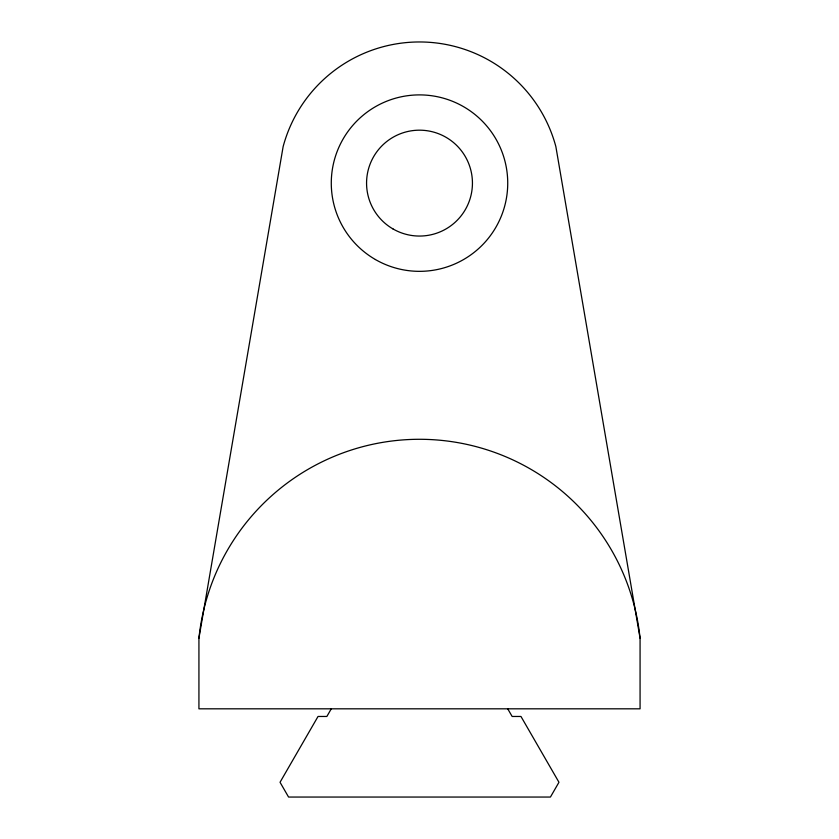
<?xml version="1.0" encoding="UTF-8"?>
<svg xmlns="http://www.w3.org/2000/svg" width="839" height="839" viewBox="0 0 839 839"><rect width="100%" height="100%" fill="white"/><g stroke="black" fill="none" stroke-linecap="round" stroke-linejoin="round"><path stroke-width="1.26" d="M198.927 638.238L283.142 146.584A141.172 141.172 0 0 1 555.858 146.584L640.073 638.238L640.073 708.819L198.927 708.819L198.927 638.238A221.748 221.748 0 0 1 640.073 638.238M331.269 708.819L326.864 716.464L318.033 716.464L280.037 782.273L288.564 797.05L550.436 797.05L558.963 782.273L520.967 716.464L512.136 716.464L507.731 708.819M393.03 228.963A52.941 52.941 0 0 0 472.441 183.122A52.941 52.941 0 0 0 393.03 137.271A52.941 52.941 0 0 0 393.03 228.963M375.39 259.524A88.231 88.231 0 0 0 507.731 183.122A88.231 88.231 0 0 0 375.39 106.71A88.231 88.231 0 0 0 375.39 259.524"/></g></svg>
